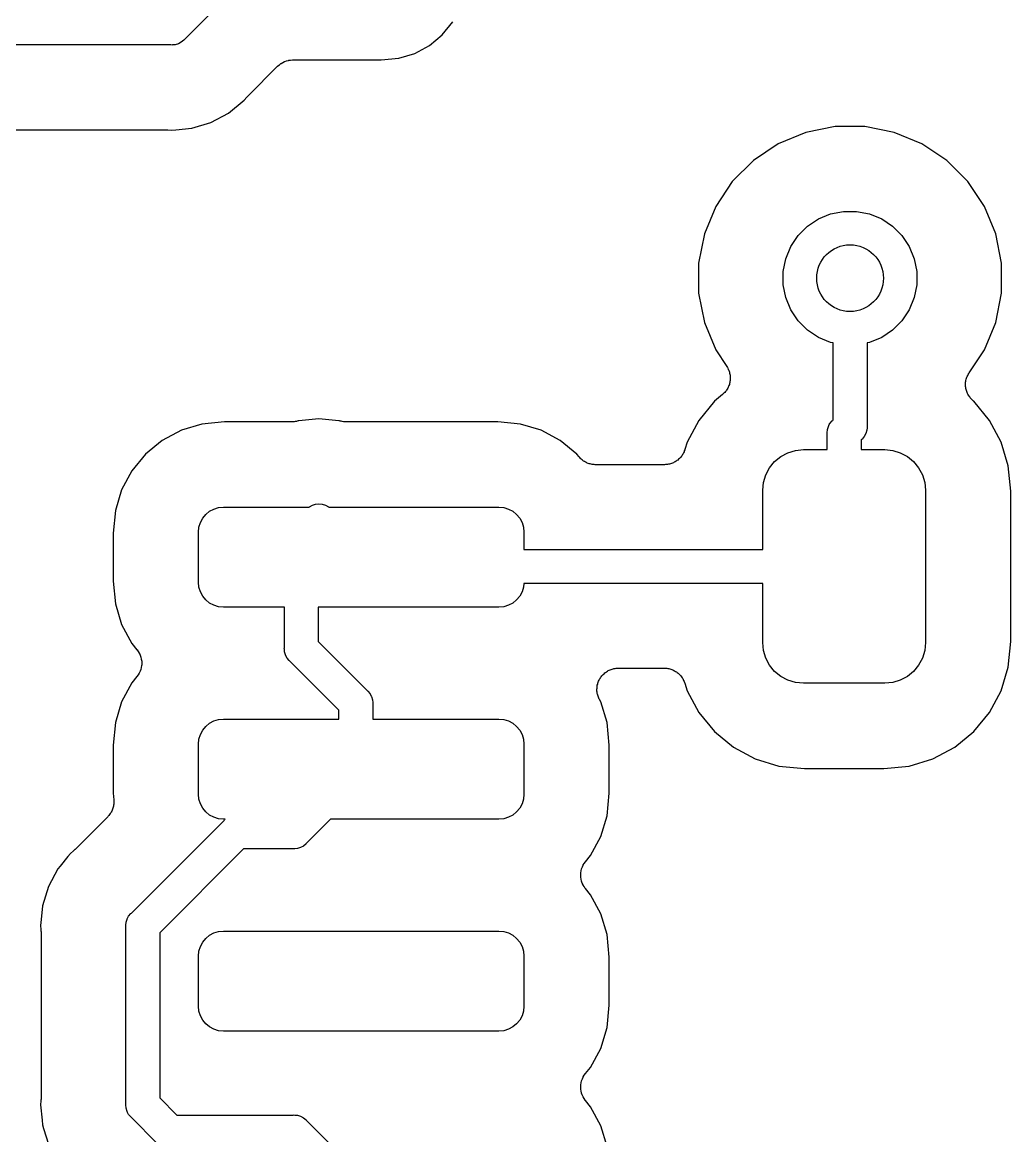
# Model space of a CAD drawing. Extents: x 1.79 to 9.66, y -5.89 to -1.5.
# Drawn here: x 5.9702 to 6.2034, y -3.1046 to -2.8419 of the extents above; entities that cross this region are included whole.
import ezdxf

# ---------------------------------------------------------------- set-up
doc = ezdxf.new("R2010")
doc.units = 0
doc.header["$MEASUREMENT"] = 0
doc.layers.add('BLACK', color=7, linetype='CONTINUOUS')

msp = doc.modelspace()

# ---------------------------------------------------------------- linework, layer by layer
at = {"layer": 'BLACK', "linetype": 'CONTINUOUS'}
for p, q in [((6.02378, -2.83071), (6.00849, -2.84599)), ((6.06933, -2.84492), (6.07183, -2.84187)), ((6.00707, -2.84701), (6.00631, -2.84724)), ((6.00776, -2.84664), (6.00707, -2.84701)), ((6.00837, -2.84614), (6.00776, -2.84664)), ((6.00849, -2.84599), (6.00837, -2.84614)), ((6.06628, -2.84742), (6.06933, -2.84492)), ((6.00533, -2.8473), (5.95316, -2.8473)), ((6.00553, -2.84732), (6.00533, -2.8473)), ((6.00572, -2.8473), (6.00553, -2.84732)), ((6.00631, -2.84724), (6.00572, -2.8473)), ((6.00572, -2.8473), (6.00572, -2.8473)), ((6.05904, -2.85042), (6.06281, -2.84928)), ((6.06281, -2.84928), (6.06628, -2.84742)), ((6.03049, -2.85228), (6.03052, -2.85225)), ((6.03052, -2.85225), (6.03089, -2.85196)), ((6.03089, -2.85196), (6.03124, -2.85167)), ((6.03124, -2.85167), (6.03127, -2.85165)), ((6.03127, -2.85165), (6.03129, -2.85164)), ((6.03129, -2.85164), (6.0317, -2.85142)), ((6.0317, -2.85142), (6.0321, -2.85121)), ((6.0321, -2.85121), (6.03213, -2.8512)), ((6.03213, -2.8512), (6.03215, -2.85119)), ((6.03215, -2.85119), (6.0326, -2.85106)), ((6.0326, -2.85106), (6.03304, -2.85092)), ((6.03304, -2.85092), (6.03307, -2.85092)), ((6.03307, -2.85092), (6.03309, -2.85091)), ((6.03309, -2.85091), (6.03355, -2.85087)), ((6.03355, -2.85087), (6.03401, -2.85083)), ((6.03401, -2.85083), (6.05487, -2.85083)), ((6.05487, -2.85083), (6.05904, -2.85042)), ((6.02351, -2.85926), (6.03047, -2.85229)), ((6.03047, -2.85229), (6.03049, -2.85228)), ((6.03049, -2.85228), (6.03049, -2.85228)), ((6.03049, -2.85228), (6.03049, -2.85228)), ((6.02258, -2.86035), (6.02318, -2.85963)), ((6.02318, -2.85963), (6.02322, -2.85957)), ((6.02322, -2.85957), (6.02337, -2.85943)), ((6.02337, -2.85943), (6.02351, -2.85926)), ((6.01893, -2.86335), (6.02258, -2.86035)), ((6.01476, -2.86558), (6.01893, -2.86335)), ((5.96351, -2.8673), (6.0041, -2.8673)), ((6.0041, -2.8673), (6.00417, -2.8673)), ((6.00417, -2.8673), (6.00438, -2.86732)), ((6.00438, -2.86732), (6.00459, -2.86732)), ((6.00459, -2.86732), (6.00553, -2.86742)), ((6.00553, -2.86742), (6.00646, -2.86732)), ((6.00646, -2.86732), (6.01023, -2.86695)), ((6.00646, -2.86732), (6.00646, -2.86732)), ((6.01023, -2.86695), (6.01476, -2.86558)), ((6.15507, -2.86793), (6.14857, -2.87062)), ((6.16198, -2.86655), (6.15507, -2.86793)), ((6.16902, -2.86655), (6.16198, -2.86655)), ((6.17593, -2.86793), (6.16902, -2.86655)), ((6.18243, -2.87062), (6.17593, -2.86793)), ((6.14857, -2.87062), (6.14271, -2.87453)), ((6.18829, -2.87453), (6.18243, -2.87062)), ((6.14271, -2.87453), (6.13773, -2.87951)), ((6.19327, -2.87951), (6.18829, -2.87453)), ((6.13773, -2.87951), (6.13382, -2.88537)), ((6.19718, -2.88537), (6.19327, -2.87951)), ((6.13382, -2.88537), (6.13113, -2.89187)), ((6.19987, -2.89187), (6.19718, -2.88537)), ((6.15546, -2.89007), (6.15804, -2.88834)), ((6.15804, -2.88834), (6.16091, -2.88716)), ((6.16091, -2.88716), (6.16395, -2.88655)), ((6.16395, -2.88655), (6.16705, -2.88655)), ((6.16705, -2.88655), (6.17009, -2.88716)), ((6.17009, -2.88716), (6.17296, -2.88834)), ((6.17296, -2.88834), (6.17554, -2.89007)), ((6.15327, -2.89226), (6.15546, -2.89007)), ((6.17554, -2.89007), (6.17773, -2.89226)), ((6.13113, -2.89187), (6.12975, -2.89878)), ((6.15154, -2.89484), (6.15327, -2.89226)), ((6.17773, -2.89226), (6.17946, -2.89484)), ((6.20125, -2.89878), (6.19987, -2.89187)), ((6.15036, -2.89771), (6.15154, -2.89484)), ((6.17946, -2.89484), (6.18064, -2.89771)), ((6.12975, -2.89878), (6.12975, -2.90582)), ((6.14975, -2.90075), (6.15036, -2.89771)), ((6.18064, -2.89771), (6.18125, -2.90075)), ((6.20125, -2.90582), (6.20125, -2.89878)), ((6.14975, -2.90385), (6.14975, -2.90075)), ((6.18125, -2.90075), (6.18125, -2.90385)), ((6.15036, -2.90689), (6.14975, -2.90385)), ((6.18125, -2.90385), (6.18064, -2.90689)), ((6.12975, -2.90582), (6.13113, -2.91273)), ((6.15154, -2.90976), (6.15036, -2.90689)), ((6.18064, -2.90689), (6.17946, -2.90976)), ((6.19987, -2.91273), (6.20125, -2.90582)), ((6.15327, -2.91234), (6.15154, -2.90976)), ((6.17946, -2.90976), (6.17773, -2.91234)), ((6.15546, -2.91453), (6.15327, -2.91234)), ((6.17773, -2.91234), (6.17554, -2.91453)), ((6.13113, -2.91273), (6.13382, -2.91923)), ((6.15804, -2.91626), (6.15546, -2.91453)), ((6.17554, -2.91453), (6.17296, -2.91626)), ((6.19718, -2.91923), (6.19987, -2.91273)), ((6.16091, -2.91744), (6.15804, -2.91626)), ((6.1615, -2.91756), (6.16091, -2.91744)), ((6.1615, -2.93574), (6.1615, -2.91756)), ((6.17009, -2.91744), (6.1695, -2.91756)), ((6.1695, -2.91756), (6.1695, -2.9372)), ((6.17296, -2.91626), (6.17009, -2.91744)), ((6.13382, -2.91923), (6.13641, -2.92311)), ((6.19359, -2.92461), (6.19718, -2.91923)), ((6.13641, -2.92311), (6.13645, -2.92317)), ((6.13645, -2.92317), (6.13656, -2.92337)), ((6.13656, -2.92337), (6.13668, -2.92356)), ((6.13668, -2.92356), (6.13678, -2.92381)), ((6.13678, -2.92381), (6.1369, -2.92404)), ((6.1369, -2.92404), (6.13696, -2.92426)), ((6.13696, -2.92426), (6.13705, -2.92447)), ((6.13705, -2.92447), (6.1371, -2.92472)), ((6.1371, -2.92472), (6.13717, -2.92498)), ((6.13717, -2.92498), (6.13719, -2.9252)), ((6.13719, -2.9252), (6.13723, -2.92542)), ((6.13723, -2.92542), (6.13723, -2.92569)), ((6.13723, -2.92569), (6.13726, -2.92595)), ((6.19297, -2.92589), (6.19306, -2.92568)), ((6.19306, -2.92568), (6.19313, -2.92547)), ((6.19313, -2.92547), (6.19325, -2.92524)), ((6.19325, -2.92524), (6.19335, -2.92499)), ((6.19335, -2.92499), (6.19348, -2.92481)), ((6.19348, -2.92481), (6.19359, -2.92461)), ((6.13666, -2.92826), (6.13652, -2.92848)), ((6.13675, -2.92805), (6.13666, -2.92826)), ((6.13686, -2.92785), (6.13675, -2.92805)), ((6.13694, -2.9276), (6.13686, -2.92785)), ((6.13704, -2.92736), (6.13694, -2.9276)), ((6.13708, -2.92713), (6.13704, -2.92736)), ((6.13715, -2.92692), (6.13708, -2.92713)), ((6.13718, -2.92666), (6.13715, -2.92692)), ((6.13723, -2.9264), (6.13718, -2.92666)), ((6.13726, -2.92595), (6.13723, -2.92617)), ((6.13723, -2.92617), (6.13723, -2.9264)), ((6.19275, -2.92737), (6.19277, -2.92711)), ((6.19277, -2.9276), (6.19275, -2.92737)), ((6.19276, -2.92782), (6.19277, -2.9276)), ((6.19281, -2.92808), (6.19276, -2.92782)), ((6.19277, -2.92685), (6.19282, -2.92663)), ((6.19277, -2.92711), (6.19277, -2.92685)), ((6.19284, -2.92834), (6.19281, -2.92808)), ((6.19282, -2.92663), (6.19284, -2.9264)), ((6.19284, -2.9264), (6.19292, -2.92615)), ((6.1929, -2.92856), (6.19284, -2.92834)), ((6.19292, -2.92615), (6.19297, -2.92589)), ((6.13543, -2.92976), (6.1335, -2.93134)), ((6.13559, -2.9296), (6.13543, -2.92976)), ((6.13576, -2.92945), (6.13559, -2.9296)), ((6.13593, -2.92925), (6.13576, -2.92945)), ((6.13612, -2.92907), (6.13593, -2.92925)), ((6.13624, -2.92888), (6.13612, -2.92907)), ((6.13639, -2.92871), (6.13624, -2.92888)), ((6.13652, -2.92848), (6.13639, -2.92871)), ((6.19294, -2.92878), (6.1929, -2.92856)), ((6.19304, -2.92903), (6.19294, -2.92878)), ((6.19312, -2.92928), (6.19304, -2.92903)), ((6.19322, -2.92948), (6.19312, -2.92928)), ((6.19331, -2.92969), (6.19322, -2.92948)), ((6.19345, -2.92991), (6.19331, -2.92969)), ((6.19357, -2.93014), (6.19345, -2.92991)), ((6.19372, -2.93032), (6.19357, -2.93014)), ((6.19384, -2.93051), (6.19372, -2.93032)), ((6.19402, -2.9307), (6.19384, -2.93051)), ((6.19419, -2.9309), (6.19402, -2.9307)), ((6.19436, -2.93104), (6.19419, -2.9309)), ((6.19452, -2.93121), (6.19436, -2.93104)), ((6.1335, -2.93134), (6.12981, -2.93584)), ((6.19457, -2.93125), (6.19452, -2.93121)), ((6.19468, -2.93134), (6.19457, -2.93125)), ((6.19838, -2.93584), (6.19468, -2.93134)), ((6.01796, -2.93618), (6.01264, -2.9367)), ((6.03393, -2.93618), (6.01796, -2.93618)), ((6.03414, -2.93616), (6.03393, -2.93618)), ((6.03435, -2.93616), (6.03414, -2.93616)), ((6.03462, -2.93611), (6.03435, -2.93616)), ((6.0349, -2.93608), (6.03462, -2.93611)), ((6.0351, -2.93602), (6.0349, -2.93608)), ((6.03531, -2.93598), (6.0351, -2.93602)), ((6.03538, -2.93596), (6.03531, -2.93598)), ((6.03551, -2.93592), (6.03538, -2.93596)), ((6.04022, -2.93546), (6.03551, -2.93592)), ((6.04492, -2.93592), (6.04022, -2.93546)), ((6.04505, -2.93596), (6.04492, -2.93592)), ((6.04526, -2.936), (6.04505, -2.93596)), ((6.04547, -2.93607), (6.04526, -2.936)), ((6.04574, -2.9361), (6.04547, -2.93607)), ((6.04601, -2.93615), (6.04574, -2.9361)), ((6.04622, -2.93615), (6.04601, -2.93615)), ((6.04644, -2.93618), (6.04622, -2.93615)), ((6.04651, -2.93618), (6.04644, -2.93618)), ((6.08243, -2.93618), (6.04651, -2.93618)), ((6.08775, -2.9367), (6.08243, -2.93618)), ((6.12981, -2.93584), (6.12706, -2.94097)), ((6.16075, -2.93657), (6.16125, -2.93596)), ((6.16125, -2.93596), (6.1614, -2.93584)), ((6.1614, -2.93584), (6.1615, -2.93574)), ((6.20112, -2.94097), (6.19838, -2.93584)), ((6.00777, -2.93818), (6.00327, -2.94058)), ((6.01264, -2.9367), (6.00777, -2.93818)), ((6.09263, -2.93818), (6.08775, -2.9367)), ((6.09712, -2.94058), (6.09263, -2.93818)), ((6.16007, -2.9388), (6.16015, -2.93802)), ((6.16009, -2.939), (6.16007, -2.9388)), ((6.16015, -2.93802), (6.16038, -2.93727)), ((6.16038, -2.93727), (6.1606, -2.93684)), ((6.1606, -2.93684), (6.16075, -2.93657)), ((6.16921, -2.93893), (6.16884, -2.93963)), ((6.16944, -2.93818), (6.16921, -2.93893)), ((6.1695, -2.93759), (6.16944, -2.93818)), ((6.1695, -2.9372), (6.16952, -2.93739)), ((6.16952, -2.93739), (6.1695, -2.93759)), ((6.1695, -2.93759), (6.1695, -2.93759)), ((6.00327, -2.94058), (5.99933, -2.94382)), ((6.10106, -2.94382), (6.09712, -2.94058)), ((6.12706, -2.94097), (6.12652, -2.94275)), ((6.16009, -2.94274), (6.16009, -2.939)), ((6.16819, -2.94036), (6.16809, -2.94046)), ((6.16809, -2.94046), (6.16809, -2.94274)), ((6.16834, -2.94024), (6.16819, -2.94036)), ((6.16884, -2.93963), (6.16834, -2.94024)), ((6.20281, -2.94654), (6.20112, -2.94097)), ((5.99933, -2.94382), (5.9961, -2.94776)), ((6.1016, -2.94447), (6.10106, -2.94382)), ((6.12588, -2.9441), (6.12571, -2.9443)), ((6.12599, -2.9439), (6.12588, -2.9441)), ((6.12612, -2.94371), (6.12599, -2.9439)), ((6.12622, -2.94347), (6.12612, -2.94371)), ((6.12635, -2.94324), (6.12622, -2.94347)), ((6.12641, -2.94302), (6.12635, -2.94324)), ((6.1265, -2.94282), (6.12641, -2.94302)), ((6.12652, -2.94275), (6.1265, -2.94282)), ((6.14916, -2.94436), (6.15082, -2.94347)), ((6.15082, -2.94347), (6.15262, -2.94293)), ((6.15262, -2.94293), (6.15449, -2.94274)), ((6.15449, -2.94274), (6.16009, -2.94274)), ((6.16809, -2.94274), (6.17369, -2.94274)), ((6.17369, -2.94274), (6.17556, -2.94293)), ((6.17556, -2.94293), (6.17736, -2.94347)), ((6.17736, -2.94347), (6.17902, -2.94436)), ((6.10176, -2.94463), (6.1016, -2.94447)), ((6.10189, -2.9448), (6.10176, -2.94463)), ((6.1021, -2.94497), (6.10189, -2.9448)), ((6.10229, -2.94516), (6.1021, -2.94497)), ((6.10247, -2.94528), (6.10229, -2.94516)), ((6.10264, -2.94543), (6.10247, -2.94528)), ((6.10288, -2.94556), (6.10264, -2.94543)), ((6.1031, -2.94571), (6.10288, -2.94556)), ((6.1033, -2.94579), (6.1031, -2.94571)), ((6.1035, -2.9459), (6.1033, -2.94579)), ((6.10375, -2.94598), (6.1035, -2.9459)), ((6.104, -2.94608), (6.10375, -2.94598)), ((6.10422, -2.94612), (6.104, -2.94608)), ((6.10443, -2.94619), (6.10422, -2.94612)), ((6.10469, -2.94622), (6.10443, -2.94619)), ((6.10496, -2.94627), (6.10469, -2.94622)), ((6.10518, -2.94628), (6.10496, -2.94627)), ((6.1054, -2.9463), (6.10518, -2.94628)), ((6.10546, -2.9463), (6.1054, -2.9463)), ((6.12174, -2.9463), (6.10546, -2.9463)), ((6.12196, -2.94628), (6.12174, -2.9463)), ((6.12218, -2.94628), (6.12196, -2.94628)), ((6.12244, -2.94623), (6.12218, -2.94628)), ((6.12271, -2.9462), (6.12244, -2.94623)), ((6.12292, -2.94614), (6.12271, -2.9462)), ((6.12314, -2.9461), (6.12292, -2.94614)), ((6.12339, -2.946), (6.12314, -2.9461)), ((6.12364, -2.94592), (6.12339, -2.946)), ((6.12384, -2.94582), (6.12364, -2.94592)), ((6.12405, -2.94573), (6.12384, -2.94582)), ((6.12427, -2.94559), (6.12405, -2.94573)), ((6.1245, -2.94546), (6.12427, -2.94559)), ((6.12468, -2.94532), (6.1245, -2.94546)), ((6.12487, -2.9452), (6.12468, -2.94532)), ((6.12505, -2.94502), (6.12487, -2.9452)), ((6.12526, -2.94485), (6.12505, -2.94502)), ((6.1254, -2.94468), (6.12526, -2.94485)), ((6.12556, -2.94452), (6.1254, -2.94468)), ((6.12571, -2.9443), (6.12556, -2.94452)), ((6.14651, -2.94701), (6.14771, -2.94555)), ((6.14771, -2.94555), (6.14916, -2.94436)), ((6.17902, -2.94436), (6.18047, -2.94555)), ((6.18047, -2.94555), (6.18167, -2.94701)), ((6.2034, -2.95258), (6.20281, -2.94654)), ((5.9961, -2.94776), (5.99369, -2.95225)), ((6.14508, -2.95047), (6.14563, -2.94867)), ((6.14563, -2.94867), (6.14651, -2.94701)), ((6.18167, -2.94701), (6.18255, -2.94867)), ((6.18255, -2.94867), (6.1831, -2.95047)), ((6.1449, -2.95234), (6.14508, -2.95047)), ((6.1831, -2.95047), (6.18328, -2.95234)), ((5.99369, -2.95225), (5.99221, -2.95713)), ((6.1449, -2.9663), (6.1449, -2.95234)), ((6.18328, -2.95234), (6.18328, -2.98826)), ((6.2034, -2.98802), (6.2034, -2.95258)), ((5.99221, -2.95713), (5.99169, -2.96245)), ((6.01354, -2.95803), (6.01444, -2.95729)), ((6.01444, -2.95729), (6.01546, -2.95675)), ((6.01546, -2.95675), (6.01656, -2.95641)), ((6.01656, -2.95641), (6.01772, -2.9563)), ((6.01772, -2.9563), (6.0379, -2.9563)), ((6.0379, -2.9563), (6.03798, -2.95623)), ((6.03798, -2.95623), (6.03868, -2.95586)), ((6.03868, -2.95586), (6.03943, -2.95563)), ((6.03943, -2.95563), (6.04022, -2.95556)), ((6.04022, -2.95556), (6.041, -2.95563)), ((6.041, -2.95563), (6.04175, -2.95586)), ((6.04175, -2.95586), (6.04245, -2.95623)), ((6.04245, -2.95623), (6.04253, -2.9563)), ((6.04253, -2.9563), (6.08268, -2.9563)), ((6.08268, -2.9563), (6.08383, -2.95641)), ((6.08383, -2.95641), (6.08494, -2.95675)), ((6.08494, -2.95675), (6.08596, -2.95729)), ((6.08596, -2.95729), (6.08685, -2.95803)), ((6.01192, -2.96105), (6.01226, -2.95994)), ((6.01226, -2.95994), (6.01281, -2.95892)), ((6.01281, -2.95892), (6.01354, -2.95803)), ((6.08685, -2.95803), (6.08759, -2.95892)), ((6.08759, -2.95892), (6.08813, -2.95994)), ((6.08813, -2.95994), (6.08847, -2.96105)), ((5.99169, -2.96245), (5.99169, -2.97377)), ((6.01181, -2.9622), (6.01192, -2.96105)), ((6.01181, -2.97402), (6.01181, -2.9622)), ((6.08847, -2.96105), (6.08858, -2.9622)), ((6.08858, -2.9622), (6.08858, -2.9663)), ((6.08858, -2.9663), (6.1449, -2.9663)), ((5.99169, -2.97377), (5.99221, -2.97909)), ((6.01192, -2.97517), (6.01181, -2.97402)), ((6.01226, -2.97628), (6.01192, -2.97517)), ((6.08847, -2.97517), (6.08813, -2.97628)), ((6.08855, -2.9743), (6.08847, -2.97517)), ((6.1449, -2.9743), (6.08855, -2.9743)), ((6.1449, -2.98826), (6.1449, -2.9743)), ((6.01281, -2.9773), (6.01226, -2.97628)), ((6.01354, -2.97819), (6.01281, -2.9773)), ((6.01444, -2.97893), (6.01354, -2.97819)), ((6.08685, -2.97819), (6.08596, -2.97893)), ((6.08759, -2.9773), (6.08685, -2.97819)), ((6.08813, -2.97628), (6.08759, -2.9773)), ((5.99221, -2.97909), (5.99369, -2.98397)), ((6.01546, -2.97947), (6.01444, -2.97893)), ((6.01656, -2.97981), (6.01546, -2.97947)), ((6.01772, -2.97992), (6.01656, -2.97981)), ((6.03207, -2.97992), (6.01772, -2.97992)), ((6.03207, -2.98948), (6.03207, -2.97992)), ((6.08268, -2.97992), (6.04007, -2.97992)), ((6.04007, -2.97992), (6.04007, -2.98802)), ((6.08383, -2.97981), (6.08268, -2.97992)), ((6.08494, -2.97947), (6.08383, -2.97981)), ((6.08596, -2.97893), (6.08494, -2.97947)), ((5.99369, -2.98397), (5.9961, -2.98846)), ((5.9961, -2.98846), (5.99731, -2.98994)), ((6.04007, -2.98802), (6.05163, -2.99958)), ((6.14508, -2.99013), (6.1449, -2.98826)), ((6.18328, -2.98826), (6.1831, -2.99013)), ((6.20281, -2.99406), (6.2034, -2.98802)), ((5.99731, -2.98994), (5.99733, -2.98996)), ((5.99733, -2.98996), (5.99733, -2.98996)), ((5.99733, -2.98996), (5.99733, -2.98996)), ((5.99733, -2.98996), (5.99735, -2.98999)), ((5.99735, -2.98999), (5.99761, -2.99039)), ((5.99761, -2.99039), (5.99786, -2.99078)), ((5.99786, -2.99078), (5.99787, -2.99079)), ((5.99787, -2.99079), (5.99788, -2.99081)), ((5.99788, -2.99081), (5.99806, -2.99125)), ((5.99806, -2.99125), (5.99823, -2.99168)), ((6.03205, -2.98968), (6.03207, -2.98948)), ((6.03207, -2.98987), (6.03205, -2.98968)), ((6.03211, -2.99035), (6.03207, -2.98987)), ((6.03207, -2.98987), (6.03207, -2.98987)), ((6.03212, -2.99046), (6.03211, -2.99035)), ((6.03233, -2.99116), (6.03212, -2.99046)), ((6.03235, -2.99122), (6.03233, -2.99116)), ((6.03272, -2.99191), (6.03235, -2.99122)), ((6.14563, -2.99193), (6.14508, -2.99013)), ((6.1831, -2.99013), (6.18255, -2.99193)), ((5.99823, -2.99168), (5.99824, -2.9917)), ((5.99824, -2.9917), (5.99825, -2.99172)), ((5.99825, -2.99172), (5.99833, -2.99218)), ((5.99841, -2.99365), (5.99832, -2.99411)), ((5.99833, -2.99218), (5.99842, -2.99264)), ((5.99842, -2.99361), (5.99841, -2.99363)), ((5.99841, -2.99363), (5.99841, -2.99365)), ((5.99842, -2.99264), (5.99842, -2.99266)), ((5.99842, -2.99266), (5.99842, -2.99268)), ((5.99842, -2.99268), (5.99842, -2.99314)), ((5.99842, -2.99314), (5.99842, -2.99361)), ((6.03322, -2.99252), (6.03272, -2.99191)), ((6.03338, -2.99264), (6.03322, -2.99252)), ((6.04494, -3.00421), (6.03338, -2.99264)), ((6.14651, -2.99359), (6.14563, -2.99193)), ((6.14771, -2.99505), (6.14651, -2.99359)), ((6.18167, -2.99359), (6.18047, -2.99505)), ((6.18255, -2.99193), (6.18167, -2.99359)), ((6.20112, -2.99963), (6.20281, -2.99406)), ((5.99731, -2.99628), (5.9961, -2.99776)), ((5.99757, -2.99589), (5.99731, -2.99628)), ((5.99783, -2.99551), (5.99757, -2.99589)), ((5.99784, -2.99549), (5.99783, -2.99551)), ((5.99785, -2.99547), (5.99784, -2.99549)), ((5.99803, -2.99503), (5.99785, -2.99547)), ((5.99821, -2.99461), (5.99803, -2.99503)), ((5.99822, -2.99459), (5.99821, -2.99461)), ((5.99823, -2.99457), (5.99822, -2.99459)), ((5.99832, -2.99411), (5.99823, -2.99457)), ((6.1064, -2.9969), (6.10653, -2.99671)), ((6.10653, -2.99671), (6.10665, -2.9965)), ((6.10665, -2.9965), (6.10681, -2.99631)), ((6.10681, -2.99631), (6.10695, -2.99609)), ((6.10695, -2.99609), (6.10712, -2.99593)), ((6.10712, -2.99593), (6.10727, -2.99575)), ((6.10727, -2.99575), (6.10747, -2.99559)), ((6.10747, -2.99559), (6.10765, -2.99541)), ((6.10765, -2.99541), (6.10784, -2.99528)), ((6.10784, -2.99528), (6.10802, -2.99514)), ((6.10802, -2.99514), (6.10825, -2.99501)), ((6.10825, -2.99501), (6.10846, -2.99487)), ((6.10846, -2.99487), (6.10868, -2.99479)), ((6.10868, -2.99479), (6.10889, -2.99468)), ((6.10889, -2.99468), (6.10913, -2.9946)), ((6.10913, -2.9946), (6.10937, -2.99451)), ((6.10937, -2.99451), (6.1096, -2.99446)), ((6.1096, -2.99446), (6.10982, -2.9944)), ((6.10982, -2.9944), (6.11007, -2.99437)), ((6.11007, -2.99437), (6.11033, -2.99432)), ((6.11033, -2.99432), (6.11056, -2.99432)), ((6.11056, -2.99432), (6.11079, -2.9943)), ((6.11079, -2.9943), (6.12174, -2.9943)), ((6.12174, -2.9943), (6.12181, -2.9943)), ((6.12181, -2.9943), (6.12203, -2.99433)), ((6.12203, -2.99433), (6.12225, -2.99433)), ((6.12225, -2.99433), (6.12251, -2.99438)), ((6.12251, -2.99438), (6.12278, -2.99441)), ((6.12278, -2.99441), (6.12299, -2.99448)), ((6.12299, -2.99448), (6.12321, -2.99452)), ((6.12321, -2.99452), (6.12345, -2.99462)), ((6.12345, -2.99462), (6.12371, -2.9947)), ((6.12371, -2.9947), (6.1239, -2.99481)), ((6.1239, -2.99481), (6.12411, -2.9949)), ((6.12411, -2.9949), (6.12433, -2.99505)), ((6.12433, -2.99505), (6.12456, -2.99517)), ((6.12456, -2.99517), (6.12473, -2.99532)), ((6.12473, -2.99532), (6.12492, -2.99544)), ((6.12492, -2.99544), (6.12511, -2.99563)), ((6.12511, -2.99563), (6.12531, -2.9958)), ((6.12531, -2.9958), (6.12545, -2.99598)), ((6.12545, -2.99598), (6.12561, -2.99613)), ((6.12561, -2.99613), (6.12575, -2.99636)), ((6.12575, -2.99636), (6.12592, -2.99656)), ((6.12592, -2.99656), (6.12602, -2.99676)), ((6.14916, -2.99624), (6.14771, -2.99505)), ((6.15082, -2.99713), (6.14916, -2.99624)), ((6.17902, -2.99624), (6.17736, -2.99713)), ((6.18047, -2.99505), (6.17902, -2.99624)), ((5.9961, -2.99776), (5.99369, -3.00225)), ((6.10579, -2.99927), (6.10582, -2.99901)), ((6.10581, -2.9995), (6.10579, -2.99927)), ((6.10582, -2.99875), (6.10587, -2.99853)), ((6.10582, -2.99901), (6.10582, -2.99875)), ((6.10587, -2.99853), (6.10589, -2.99829)), ((6.10589, -2.99829), (6.10597, -2.99805)), ((6.10597, -2.99805), (6.10602, -2.9978)), ((6.10602, -2.9978), (6.10611, -2.99758)), ((6.10611, -2.99758), (6.10618, -2.99736)), ((6.10618, -2.99736), (6.1063, -2.99714)), ((6.1063, -2.99714), (6.1064, -2.9969)), ((6.12602, -2.99676), (6.12615, -2.99695)), ((6.12615, -2.99695), (6.12625, -2.99719)), ((6.12625, -2.99719), (6.12637, -2.99743)), ((6.12637, -2.99743), (6.12644, -2.99764)), ((6.12644, -2.99764), (6.12652, -2.99785)), ((6.12652, -2.99785), (6.12706, -2.99963)), ((6.15262, -2.99767), (6.15082, -2.99713)), ((6.15449, -2.99786), (6.15262, -2.99767)), ((6.17369, -2.99786), (6.15449, -2.99786)), ((6.17556, -2.99767), (6.17369, -2.99786)), ((6.17736, -2.99713), (6.17556, -2.99767)), ((6.05163, -2.99958), (6.05178, -2.99971)), ((6.05178, -2.99971), (6.05228, -3.00032)), ((6.05228, -3.00032), (6.05258, -3.00088)), ((6.05258, -3.00088), (6.05265, -3.00101)), ((6.05265, -3.00101), (6.05288, -3.00176)), ((6.05288, -3.00176), (6.05288, -3.00177)), ((6.05288, -3.00177), (6.05294, -3.00236)), ((6.10581, -2.99973), (6.10581, -2.9995)), ((6.10586, -2.99998), (6.10581, -2.99973)), ((6.10588, -3.00024), (6.10586, -2.99998)), ((6.10594, -3.00046), (6.10588, -3.00024)), ((6.10599, -3.00069), (6.10594, -3.00046)), ((6.10608, -3.00093), (6.10599, -3.00069)), ((6.10615, -3.00117), (6.10608, -3.00093)), ((6.10626, -3.00138), (6.10615, -3.00117)), ((6.10635, -3.0016), (6.10626, -3.00138)), ((6.10638, -3.00166), (6.10635, -3.0016)), ((6.1067, -3.00225), (6.10638, -3.00166)), ((6.12706, -2.99963), (6.12981, -3.00476)), ((6.19838, -3.00476), (6.20112, -2.99963)), ((5.99369, -3.00225), (5.99221, -3.00713)), ((6.04494, -3.0063), (6.04494, -3.00421)), ((6.05294, -3.00236), (6.05294, -3.00236)), ((6.05294, -3.00236), (6.05296, -3.00255)), ((6.05296, -3.00255), (6.05294, -3.00275)), ((6.05294, -3.00275), (6.05294, -3.0063)), ((6.10818, -3.00713), (6.1067, -3.00225)), ((5.99221, -3.00713), (5.99169, -3.01245)), ((6.01444, -3.00729), (6.01546, -3.00675)), ((6.01546, -3.00675), (6.01656, -3.00641)), ((6.01656, -3.00641), (6.01772, -3.0063)), ((6.01772, -3.0063), (6.04494, -3.0063)), ((6.05294, -3.0063), (6.08268, -3.0063)), ((6.08268, -3.0063), (6.08383, -3.00641)), ((6.08383, -3.00641), (6.08494, -3.00675)), ((6.08494, -3.00675), (6.08596, -3.00729)), ((6.1087, -3.01245), (6.10818, -3.00713)), ((6.12981, -3.00476), (6.1335, -3.00926)), ((6.19468, -3.00926), (6.19838, -3.00476)), ((6.01226, -3.00994), (6.01281, -3.00892)), ((6.01281, -3.00892), (6.01354, -3.00803)), ((6.01354, -3.00803), (6.01444, -3.00729)), ((6.08596, -3.00729), (6.08685, -3.00803)), ((6.08685, -3.00803), (6.08759, -3.00892)), ((6.08759, -3.00892), (6.08813, -3.00994)), ((6.1335, -3.00926), (6.138, -3.01295)), ((6.19018, -3.01295), (6.19468, -3.00926)), ((5.99169, -3.01245), (5.99169, -3.02377)), ((6.01181, -3.0122), (6.01192, -3.01105)), ((6.01181, -3.02402), (6.01181, -3.0122)), ((6.01192, -3.01105), (6.01226, -3.00994)), ((6.08813, -3.00994), (6.08847, -3.01105)), ((6.08847, -3.01105), (6.08858, -3.0122)), ((6.08858, -3.0122), (6.08858, -3.02402)), ((6.1087, -3.02377), (6.1087, -3.01245)), ((6.138, -3.01295), (6.14313, -3.0157)), ((6.18505, -3.0157), (6.19018, -3.01295)), ((6.14313, -3.0157), (6.1487, -3.01739)), ((6.1487, -3.01739), (6.15474, -3.01798)), ((6.17344, -3.01798), (6.17948, -3.01739)), ((6.17948, -3.01739), (6.18505, -3.0157)), ((6.15474, -3.01798), (6.17344, -3.01798)), ((5.99169, -3.02377), (5.99184, -3.02534)), ((5.99184, -3.02534), (5.99185, -3.02541)), ((5.99185, -3.02541), (5.99185, -3.02563)), ((6.01192, -3.02517), (6.01181, -3.02402)), ((6.01226, -3.02628), (6.01192, -3.02517)), ((6.08847, -3.02517), (6.08813, -3.02628)), ((6.08858, -3.02402), (6.08847, -3.02517)), ((6.10818, -3.02909), (6.1087, -3.02377)), ((5.99136, -3.02799), (5.99125, -3.02824)), ((5.99148, -3.02775), (5.99136, -3.02799)), ((5.99155, -3.02754), (5.99148, -3.02775)), ((5.99164, -3.02734), (5.99155, -3.02754)), ((5.99169, -3.02708), (5.99164, -3.02734)), ((5.99177, -3.02682), (5.99169, -3.02708)), ((5.99179, -3.0266), (5.99177, -3.02682)), ((5.99184, -3.02638), (5.99179, -3.0266)), ((5.99187, -3.02585), (5.99184, -3.02611)), ((5.99184, -3.02611), (5.99184, -3.02638)), ((5.99185, -3.02563), (5.99187, -3.02585)), ((6.01281, -3.0273), (6.01226, -3.02628)), ((6.01354, -3.02819), (6.01281, -3.0273)), ((6.01444, -3.02893), (6.01354, -3.02819)), ((6.08685, -3.02819), (6.08596, -3.02893)), ((6.08759, -3.0273), (6.08685, -3.02819)), ((6.08813, -3.02628), (6.08759, -3.0273)), ((5.9904, -3.02937), (5.98272, -3.03705)), ((5.99054, -3.0292), (5.9904, -3.02937)), ((5.9907, -3.02904), (5.99054, -3.0292)), ((5.99085, -3.02882), (5.9907, -3.02904)), ((5.99102, -3.02861), (5.99085, -3.02882)), ((5.99113, -3.02842), (5.99102, -3.02861)), ((5.99125, -3.02824), (5.99113, -3.02842)), ((5.99599, -3.05206), (6.01785, -3.03021)), ((6.01546, -3.02947), (6.01444, -3.02893)), ((6.01656, -3.02981), (6.01546, -3.02947)), ((6.01772, -3.02992), (6.01656, -3.02981)), ((6.01813, -3.02992), (6.01772, -3.02992)), ((6.01785, -3.03021), (6.01797, -3.03005)), ((6.01797, -3.03005), (6.01813, -3.02992)), ((6.04298, -3.02992), (6.03731, -3.03558)), ((6.08268, -3.02992), (6.04298, -3.02992)), ((6.08383, -3.02981), (6.08268, -3.02992)), ((6.08494, -3.02947), (6.08383, -3.02981)), ((6.08596, -3.02893), (6.08494, -3.02947)), ((6.1067, -3.03397), (6.10818, -3.02909)), ((6.03719, -3.03574), (6.03658, -3.03624)), ((6.03731, -3.03558), (6.03719, -3.03574)), ((6.1043, -3.03846), (6.1067, -3.03397)), ((5.98103, -3.0387), (5.97917, -3.04097)), ((5.98163, -3.03798), (5.98103, -3.0387)), ((5.98103, -3.0387), (5.98103, -3.0387)), ((5.98235, -3.03738), (5.98163, -3.03798)), ((5.9825, -3.03723), (5.98235, -3.03738)), ((5.98267, -3.0371), (5.9825, -3.03723)), ((5.98272, -3.03705), (5.98267, -3.0371)), ((6.02247, -3.03689), (6.00268, -3.05669)), ((6.03415, -3.03689), (6.02247, -3.03689)), ((6.03435, -3.03691), (6.03415, -3.03689)), ((6.03454, -3.03689), (6.03435, -3.03691)), ((6.03513, -3.03684), (6.03454, -3.03689)), ((6.03454, -3.03689), (6.03454, -3.03689)), ((6.03588, -3.03661), (6.03513, -3.03684)), ((6.03658, -3.03624), (6.03588, -3.03661)), ((6.10309, -3.03994), (6.1043, -3.03846)), ((5.97917, -3.04097), (5.97863, -3.04163)), ((5.97917, -3.04097), (5.97917, -3.04097)), ((6.10218, -3.04161), (6.10236, -3.04118)), ((6.10236, -3.04118), (6.10254, -3.04075)), ((6.10254, -3.04075), (6.10255, -3.04073)), ((6.10255, -3.04073), (6.10256, -3.04071)), ((6.10256, -3.04071), (6.10282, -3.04033)), ((6.10282, -3.04033), (6.10309, -3.03994)), ((5.97863, -3.04163), (5.9764, -3.0458)), ((6.10197, -3.04308), (6.10198, -3.04261)), ((6.10197, -3.04354), (6.10197, -3.04308)), ((6.10197, -3.04356), (6.10197, -3.04354)), ((6.10197, -3.04358), (6.10197, -3.04356)), ((6.10206, -3.04404), (6.10197, -3.04358)), ((6.10198, -3.04257), (6.10208, -3.04211)), ((6.10198, -3.04259), (6.10198, -3.04257)), ((6.10198, -3.04261), (6.10198, -3.04259)), ((6.10208, -3.04211), (6.10217, -3.04165)), ((6.10217, -3.04165), (6.10218, -3.04163)), ((6.10218, -3.04163), (6.10218, -3.04161)), ((5.9764, -3.0458), (5.97503, -3.05032)), ((6.10215, -3.0445), (6.10206, -3.04404)), ((6.10216, -3.04452), (6.10215, -3.0445)), ((6.10216, -3.04454), (6.10216, -3.04452)), ((6.10234, -3.04497), (6.10216, -3.04454)), ((6.10251, -3.04541), (6.10234, -3.04497)), ((6.10252, -3.04543), (6.10251, -3.04541)), ((6.10253, -3.04544), (6.10252, -3.04543)), ((6.10279, -3.04583), (6.10253, -3.04544)), ((6.10304, -3.04623), (6.10279, -3.04583)), ((6.10307, -3.04626), (6.10304, -3.04623)), ((6.10309, -3.04628), (6.10307, -3.04626)), ((6.10307, -3.04626), (6.10307, -3.04626)), ((6.10307, -3.04626), (6.10307, -3.04626)), ((6.1043, -3.04776), (6.10309, -3.04628)), ((6.1067, -3.05225), (6.1043, -3.04776)), ((5.97503, -3.05032), (5.97471, -3.0536)), ((5.9747, -3.0536), (5.97456, -3.05503)), ((5.97471, -3.0536), (5.9747, -3.0536)), ((5.99468, -3.05483), (5.99474, -3.05425)), ((5.99474, -3.05425), (5.99476, -3.05419)), ((5.99476, -3.05419), (5.99497, -3.05349)), ((5.99497, -3.05349), (5.99502, -3.0534)), ((5.99502, -3.0534), (5.99534, -3.0528)), ((5.99534, -3.0528), (5.99584, -3.05219)), ((5.99584, -3.05219), (5.99599, -3.05206)), ((6.10818, -3.05713), (6.1067, -3.05225)), ((5.97456, -3.05503), (5.97466, -3.05596)), ((5.97466, -3.05596), (5.97466, -3.05603)), ((5.97466, -3.05603), (5.97466, -3.05624)), ((5.97466, -3.05624), (5.97468, -3.05645)), ((5.97468, -3.05645), (5.97468, -3.09589)), ((5.99466, -3.05503), (5.99468, -3.05483)), ((5.99468, -3.05523), (5.99466, -3.05503)), ((5.99468, -3.05483), (5.99468, -3.05483)), ((5.99468, -3.09712), (5.99468, -3.05523)), ((6.00268, -3.05669), (6.00268, -3.09566)), ((6.01444, -3.05729), (6.01546, -3.05675)), ((6.01546, -3.05675), (6.01656, -3.05641)), ((6.01656, -3.05641), (6.01772, -3.0563)), ((6.01772, -3.0563), (6.08268, -3.0563)), ((6.08268, -3.0563), (6.08383, -3.05641)), ((6.08383, -3.05641), (6.08494, -3.05675)), ((6.08494, -3.05675), (6.08596, -3.05729)), ((6.01226, -3.05994), (6.01281, -3.05892)), ((6.01281, -3.05892), (6.01354, -3.05803)), ((6.01354, -3.05803), (6.01444, -3.05729)), ((6.08596, -3.05729), (6.08685, -3.05803)), ((6.08685, -3.05803), (6.08759, -3.05892)), ((6.08759, -3.05892), (6.08813, -3.05994)), ((6.1087, -3.06245), (6.10818, -3.05713)), ((6.01181, -3.0622), (6.01192, -3.06105)), ((6.01181, -3.07402), (6.01181, -3.0622)), ((6.01192, -3.06105), (6.01226, -3.05994)), ((6.08813, -3.05994), (6.08847, -3.06105)), ((6.08847, -3.06105), (6.08858, -3.0622)), ((6.08858, -3.0622), (6.08858, -3.07402)), ((6.1087, -3.07377), (6.1087, -3.06245)), ((6.01192, -3.07517), (6.01181, -3.07402)), ((6.01226, -3.07628), (6.01192, -3.07517)), ((6.08847, -3.07517), (6.08813, -3.07628)), ((6.08858, -3.07402), (6.08847, -3.07517)), ((6.10818, -3.07909), (6.1087, -3.07377)), ((6.01281, -3.0773), (6.01226, -3.07628)), ((6.01354, -3.07819), (6.01281, -3.0773)), ((6.08759, -3.0773), (6.08685, -3.07819)), ((6.08813, -3.07628), (6.08759, -3.0773)), ((6.01444, -3.07893), (6.01354, -3.07819)), ((6.01546, -3.07947), (6.01444, -3.07893)), ((6.01656, -3.07981), (6.01546, -3.07947)), ((6.01772, -3.07992), (6.01656, -3.07981)), ((6.08268, -3.07992), (6.01772, -3.07992)), ((6.08383, -3.07981), (6.08268, -3.07992)), ((6.08494, -3.07947), (6.08383, -3.07981)), ((6.08596, -3.07893), (6.08494, -3.07947)), ((6.08685, -3.07819), (6.08596, -3.07893)), ((6.1067, -3.08397), (6.10818, -3.07909)), ((6.1043, -3.08846), (6.1067, -3.08397)), ((6.10309, -3.08994), (6.1043, -3.08846)), ((6.10218, -3.09161), (6.10236, -3.09118)), ((6.10236, -3.09118), (6.10254, -3.09075)), ((6.10254, -3.09075), (6.10255, -3.09073)), ((6.10255, -3.09073), (6.10256, -3.09071)), ((6.10256, -3.09071), (6.10282, -3.09033)), ((6.10282, -3.09033), (6.10309, -3.08994)), ((6.10197, -3.09308), (6.10198, -3.09261)), ((6.10197, -3.09354), (6.10197, -3.09308)), ((6.10197, -3.09356), (6.10197, -3.09354)), ((6.10197, -3.09358), (6.10197, -3.09356)), ((6.10206, -3.09404), (6.10197, -3.09358)), ((6.10198, -3.09257), (6.10208, -3.09211)), ((6.10198, -3.09259), (6.10198, -3.09257)), ((6.10198, -3.09261), (6.10198, -3.09259)), ((6.10208, -3.09211), (6.10217, -3.09165)), ((6.10217, -3.09165), (6.10218, -3.09163)), ((6.10218, -3.09163), (6.10218, -3.09161)), ((5.97466, -3.09638), (5.97456, -3.09732)), ((5.97468, -3.09596), (5.97466, -3.09617)), ((5.97466, -3.09617), (5.97466, -3.09638)), ((5.97468, -3.09589), (5.97468, -3.09596)), ((6.00268, -3.09566), (6.00672, -3.09971)), ((6.10215, -3.0945), (6.10206, -3.09404)), ((6.10216, -3.09452), (6.10215, -3.0945)), ((6.10216, -3.09454), (6.10216, -3.09452)), ((6.10234, -3.09497), (6.10216, -3.09454)), ((6.10251, -3.09541), (6.10234, -3.09497)), ((6.10252, -3.09543), (6.10251, -3.09541)), ((6.10253, -3.09544), (6.10252, -3.09543)), ((6.10279, -3.09583), (6.10253, -3.09544)), ((6.10304, -3.09623), (6.10279, -3.09583)), ((6.10307, -3.09626), (6.10304, -3.09623)), ((6.10309, -3.09628), (6.10307, -3.09626)), ((6.10307, -3.09626), (6.10307, -3.09626)), ((6.10307, -3.09626), (6.10307, -3.09626)), ((6.1043, -3.09776), (6.10309, -3.09628)), ((5.97456, -3.09732), (5.97492, -3.10092)), ((5.99466, -3.09732), (5.99468, -3.09712)), ((5.99474, -3.0981), (5.99466, -3.09732)), ((5.99497, -3.09886), (5.99474, -3.0981)), ((5.9951, -3.09911), (5.99497, -3.09886)), ((5.99534, -3.09955), (5.9951, -3.09911)), ((6.1067, -3.10225), (6.1043, -3.09776)), ((5.97492, -3.10092), (5.97492, -3.10092)), ((5.97492, -3.10092), (5.97503, -3.10202)), ((5.99584, -3.10016), (5.99534, -3.09955)), ((5.99599, -3.10029), (5.99584, -3.10016)), ((6.0021, -3.10639), (5.99599, -3.10029)), ((6.00672, -3.09971), (6.03415, -3.09971)), ((6.03415, -3.09971), (6.03435, -3.09969)), ((6.03435, -3.09969), (6.03454, -3.09971)), ((6.03454, -3.09971), (6.03454, -3.09971)), ((6.03454, -3.09971), (6.03513, -3.09976)), ((6.03513, -3.09976), (6.03588, -3.09999)), ((6.03588, -3.09999), (6.03658, -3.10036)), ((6.03658, -3.10036), (6.03719, -3.10086)), ((6.03719, -3.10086), (6.03731, -3.10102)), ((6.03731, -3.10102), (6.0426, -3.1063)), ((5.97503, -3.10202), (5.97528, -3.10286)), ((5.97528, -3.10286), (5.9764, -3.10655)), ((6.10818, -3.10713), (6.1067, -3.10225))]:
    msp.add_line(p, q, dxfattribs=at)
at = {"layer": 'BLACK'}
msp.add_circle((6.1655, -2.9023), 0.00787, dxfattribs=at)

doc.saveas('drawing.dxf')
